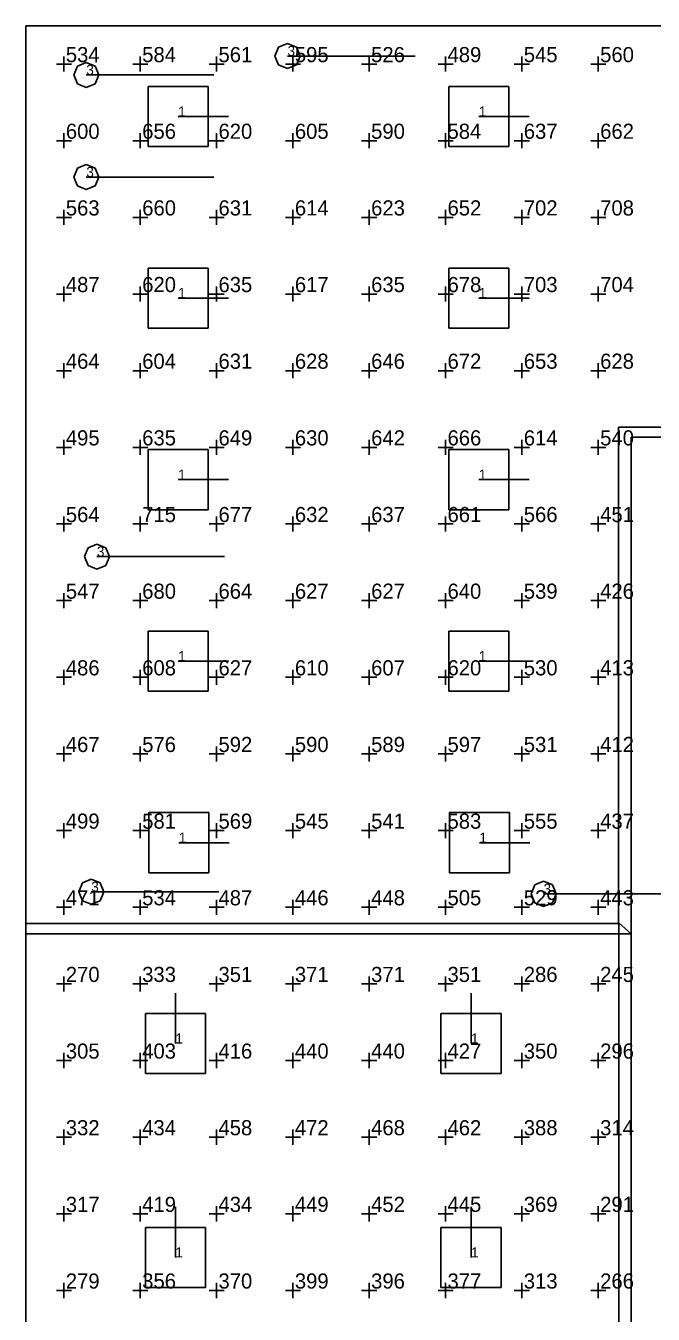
# Model space of a CAD drawing. Extents: x 0 to 48.1, y 0 to 23.7.
# Drawn here: x 0 to 6.22, y 10.02 to 22.8 of the extents above; entities that cross this region are included whole.
import ezdxf

# ---------------------------------------------------------------- set-up
doc = ezdxf.new("R2010")
doc.units = 0
doc.header["$MEASUREMENT"] = 0
for name, color, linetype in [('DLXFURN', 5, 'Continuous'), ('DLXLUM', 1, 'Continuous'), ('DLXLUMEX', 1, 'Continuous'), ('DLXSCENE', 7, 'Continuous'), ('DLXVAL', 3, 'Continuous')]:
    doc.layers.add(name, color=color, linetype=linetype)

# ---------------------------------------------------------------- blocks, each defined once
blk = doc.blocks.new('*U0')
for p, q in [((0.298, 0.298), (-0.298, 0.298)), ((-0.298, 0.298), (-0.298, -0.298)), ((-0.298, 0.298), (-0.298, -0.298)), ((-0.298, -0.298), (-0.298, 0.298)), ((-0.298, 0.298), (-0.298, 0.298)), ((0.298, 0.298), (-0.298, 0.298)), ((-0.298, 0.298), (-0.298, 0.298)), ((-0.298, 0.298), (0.298, 0.298)), ((-0.298, -0.298), (-0.298, 0.298)), ((-0.298, 0.298), (0.298, 0.298)), ((0.298, -0.298), (0.298, 0.298)), ((0.298, 0.298), (0.298, 0.298)), ((0.298, -0.298), (0.298, 0.298)), ((0.298, 0.298), (0.298, 0.298)), ((0.298, 0.298), (0.298, -0.298)), ((0.298, 0.298), (0.298, -0.298)), ((-0.298, -0.298), (0.298, -0.298)), ((-0.298, -0.298), (-0.298, -0.298)), ((-0.298, -0.298), (0.298, -0.298)), ((0.298, -0.298), (-0.298, -0.298)), ((-0.298, -0.298), (-0.298, -0.298)), ((0.298, -0.298), (-0.298, -0.298)), ((0.298, -0.298), (0.298, -0.298)), ((0.298, -0.298), (0.298, -0.298))]:
    blk.add_line(p, q)
at = {"color": 1}
blk.add_line((0, 0), (0.5, 0), dxfattribs=at)
at = {"layer": 'DLXLUMEX', "color": 7}
blk.add_text('1', height=0.1, dxfattribs=at).set_placement((0, 0))
blk = doc.blocks.new('*U111')
for p, q in [((0.298, 0.298), (-0.298, 0.298)), ((-0.298, 0.298), (-0.298, -0.298)), ((-0.298, 0.298), (-0.298, -0.298)), ((-0.298, -0.298), (-0.298, 0.298)), ((-0.298, 0.298), (-0.298, 0.298)), ((0.298, 0.298), (-0.298, 0.298)), ((-0.298, 0.298), (-0.298, 0.298)), ((-0.298, 0.298), (0.298, 0.298)), ((-0.298, -0.298), (-0.298, 0.298)), ((-0.298, 0.298), (0.298, 0.298)), ((0.298, -0.298), (0.298, 0.298)), ((0.298, 0.298), (0.298, 0.298)), ((0.298, -0.298), (0.298, 0.298)), ((0.298, 0.298), (0.298, 0.298)), ((0.298, 0.298), (0.298, -0.298)), ((0.298, 0.298), (0.298, -0.298)), ((-0.298, -0.298), (0.298, -0.298)), ((-0.298, -0.298), (-0.298, -0.298)), ((-0.298, -0.298), (0.298, -0.298)), ((0.298, -0.298), (-0.298, -0.298)), ((-0.298, -0.298), (-0.298, -0.298)), ((0.298, -0.298), (-0.298, -0.298)), ((0.298, -0.298), (0.298, -0.298)), ((0.298, -0.298), (0.298, -0.298))]:
    blk.add_line(p, q)
at = {"color": 1}
blk.add_line((0, 0), (0.5, 0), dxfattribs=at)
at = {"layer": 'DLXLUMEX', "color": 7}
blk.add_text('1', height=0.1, dxfattribs=at).set_placement((0, 0))
blk = doc.blocks.new('*U160')
for p, q in [((0.298, 0.298), (-0.298, 0.298)), ((-0.298, 0.298), (-0.298, -0.298)), ((-0.298, 0.298), (-0.298, -0.298)), ((-0.298, -0.298), (-0.298, 0.298)), ((-0.298, 0.298), (-0.298, 0.298)), ((0.298, 0.298), (-0.298, 0.298)), ((-0.298, 0.298), (-0.298, 0.298)), ((-0.298, 0.298), (0.298, 0.298)), ((-0.298, -0.298), (-0.298, 0.298)), ((-0.298, 0.298), (0.298, 0.298)), ((0.298, -0.298), (0.298, 0.298)), ((0.298, 0.298), (0.298, 0.298)), ((0.298, -0.298), (0.298, 0.298)), ((0.298, 0.298), (0.298, 0.298)), ((0.298, 0.298), (0.298, -0.298)), ((0.298, 0.298), (0.298, -0.298)), ((-0.298, -0.298), (0.298, -0.298)), ((-0.298, -0.298), (-0.298, -0.298)), ((-0.298, -0.298), (0.298, -0.298)), ((0.298, -0.298), (-0.298, -0.298)), ((-0.298, -0.298), (-0.298, -0.298)), ((0.298, -0.298), (-0.298, -0.298)), ((0.298, -0.298), (0.298, -0.298)), ((0.298, -0.298), (0.298, -0.298))]:
    blk.add_line(p, q)
at = {"color": 1}
blk.add_line((0, 0), (0.5, 0), dxfattribs=at)
at = {"layer": 'DLXLUMEX', "color": 7}
blk.add_text('1', height=0.1, dxfattribs=at).set_placement((0, 0))
blk = doc.blocks.new('*U171')
for p, q in [((0.298, 0.298), (-0.298, 0.298)), ((-0.298, 0.298), (-0.298, -0.298)), ((-0.298, 0.298), (-0.298, -0.298)), ((-0.298, -0.298), (-0.298, 0.298)), ((-0.298, 0.298), (-0.298, 0.298)), ((0.298, 0.298), (-0.298, 0.298)), ((-0.298, 0.298), (-0.298, 0.298)), ((-0.298, 0.298), (0.298, 0.298)), ((-0.298, -0.298), (-0.298, 0.298)), ((-0.298, 0.298), (0.298, 0.298)), ((0.298, -0.298), (0.298, 0.298)), ((0.298, 0.298), (0.298, 0.298)), ((0.298, -0.298), (0.298, 0.298)), ((0.298, 0.298), (0.298, 0.298)), ((0.298, 0.298), (0.298, -0.298)), ((0.298, 0.298), (0.298, -0.298)), ((-0.298, -0.298), (0.298, -0.298)), ((-0.298, -0.298), (-0.298, -0.298)), ((-0.298, -0.298), (0.298, -0.298)), ((0.298, -0.298), (-0.298, -0.298)), ((-0.298, -0.298), (-0.298, -0.298)), ((0.298, -0.298), (-0.298, -0.298)), ((0.298, -0.298), (0.298, -0.298)), ((0.298, -0.298), (0.298, -0.298))]:
    blk.add_line(p, q)
at = {"color": 1}
blk.add_line((0, 0), (0.5, 0), dxfattribs=at)
at = {"layer": 'DLXLUMEX', "color": 7}
blk.add_text('1', height=0.1, dxfattribs=at).set_placement((0, 0))
blk = doc.blocks.new('*U182')
for p, q in [((0.298, 0.298), (-0.298, 0.298)), ((-0.298, 0.298), (-0.298, -0.298)), ((-0.298, 0.298), (-0.298, -0.298)), ((-0.298, -0.298), (-0.298, 0.298)), ((-0.298, 0.298), (-0.298, 0.298)), ((0.298, 0.298), (-0.298, 0.298)), ((-0.298, 0.298), (-0.298, 0.298)), ((-0.298, 0.298), (0.298, 0.298)), ((-0.298, -0.298), (-0.298, 0.298)), ((-0.298, 0.298), (0.298, 0.298)), ((0.298, -0.298), (0.298, 0.298)), ((0.298, 0.298), (0.298, 0.298)), ((0.298, -0.298), (0.298, 0.298)), ((0.298, 0.298), (0.298, 0.298)), ((0.298, 0.298), (0.298, -0.298)), ((0.298, 0.298), (0.298, -0.298)), ((-0.298, -0.298), (0.298, -0.298)), ((-0.298, -0.298), (-0.298, -0.298)), ((-0.298, -0.298), (0.298, -0.298)), ((0.298, -0.298), (-0.298, -0.298)), ((-0.298, -0.298), (-0.298, -0.298)), ((0.298, -0.298), (-0.298, -0.298)), ((0.298, -0.298), (0.298, -0.298)), ((0.298, -0.298), (0.298, -0.298))]:
    blk.add_line(p, q)
at = {"color": 1}
blk.add_line((0, 0), (0.5, 0), dxfattribs=at)
at = {"layer": 'DLXLUMEX', "color": 7}
blk.add_text('1', height=0.1, dxfattribs=at).set_placement((0, 0))
blk = doc.blocks.new('*U193')
for p, q in [((0.298, 0.298), (-0.298, 0.298)), ((-0.298, 0.298), (-0.298, -0.298)), ((-0.298, 0.298), (-0.298, -0.298)), ((-0.298, -0.298), (-0.298, 0.298)), ((-0.298, 0.298), (-0.298, 0.298)), ((0.298, 0.298), (-0.298, 0.298)), ((-0.298, 0.298), (-0.298, 0.298)), ((-0.298, 0.298), (0.298, 0.298)), ((-0.298, -0.298), (-0.298, 0.298)), ((-0.298, 0.298), (0.298, 0.298)), ((0.298, -0.298), (0.298, 0.298)), ((0.298, 0.298), (0.298, 0.298)), ((0.298, -0.298), (0.298, 0.298)), ((0.298, 0.298), (0.298, 0.298)), ((0.298, 0.298), (0.298, -0.298)), ((0.298, 0.298), (0.298, -0.298)), ((-0.298, -0.298), (0.298, -0.298)), ((-0.298, -0.298), (-0.298, -0.298)), ((-0.298, -0.298), (0.298, -0.298)), ((0.298, -0.298), (-0.298, -0.298)), ((-0.298, -0.298), (-0.298, -0.298)), ((0.298, -0.298), (-0.298, -0.298)), ((0.298, -0.298), (0.298, -0.298)), ((0.298, -0.298), (0.298, -0.298))]:
    blk.add_line(p, q)
at = {"color": 1}
blk.add_line((0, 0), (0.5, 0), dxfattribs=at)
at = {"layer": 'DLXLUMEX', "color": 7}
blk.add_text('1', height=0.1, dxfattribs=at).set_placement((0, 0))
blk = doc.blocks.new('*U204')
for p, q in [((0.298, 0.298), (-0.298, 0.298)), ((-0.298, 0.298), (-0.298, -0.298)), ((-0.298, 0.298), (-0.298, -0.298)), ((-0.298, -0.298), (-0.298, 0.298)), ((-0.298, 0.298), (-0.298, 0.298)), ((0.298, 0.298), (-0.298, 0.298)), ((-0.298, 0.298), (-0.298, 0.298)), ((-0.298, 0.298), (0.298, 0.298)), ((-0.298, -0.298), (-0.298, 0.298)), ((-0.298, 0.298), (0.298, 0.298)), ((0.298, -0.298), (0.298, 0.298)), ((0.298, 0.298), (0.298, 0.298)), ((0.298, -0.298), (0.298, 0.298)), ((0.298, 0.298), (0.298, 0.298)), ((0.298, 0.298), (0.298, -0.298)), ((0.298, 0.298), (0.298, -0.298)), ((-0.298, -0.298), (0.298, -0.298)), ((-0.298, -0.298), (-0.298, -0.298)), ((-0.298, -0.298), (0.298, -0.298)), ((0.298, -0.298), (-0.298, -0.298)), ((-0.298, -0.298), (-0.298, -0.298)), ((0.298, -0.298), (-0.298, -0.298)), ((0.298, -0.298), (0.298, -0.298)), ((0.298, -0.298), (0.298, -0.298))]:
    blk.add_line(p, q)
at = {"color": 1}
blk.add_line((0, 0), (0.5, 0), dxfattribs=at)
at = {"layer": 'DLXLUMEX', "color": 7}
blk.add_text('1', height=0.1, dxfattribs=at).set_placement((0, 0))
blk = doc.blocks.new('*U215')
for p, q in [((0.298, 0.298), (-0.298, 0.298)), ((-0.298, 0.298), (-0.298, -0.298)), ((-0.298, 0.298), (-0.298, -0.298)), ((-0.298, -0.298), (-0.298, 0.298)), ((-0.298, 0.298), (-0.298, 0.298)), ((0.298, 0.298), (-0.298, 0.298)), ((-0.298, 0.298), (-0.298, 0.298)), ((-0.298, 0.298), (0.298, 0.298)), ((-0.298, -0.298), (-0.298, 0.298)), ((-0.298, 0.298), (0.298, 0.298)), ((0.298, -0.298), (0.298, 0.298)), ((0.298, 0.298), (0.298, 0.298)), ((0.298, -0.298), (0.298, 0.298)), ((0.298, 0.298), (0.298, 0.298)), ((0.298, 0.298), (0.298, -0.298)), ((0.298, 0.298), (0.298, -0.298)), ((-0.298, -0.298), (0.298, -0.298)), ((-0.298, -0.298), (-0.298, -0.298)), ((-0.298, -0.298), (0.298, -0.298)), ((0.298, -0.298), (-0.298, -0.298)), ((-0.298, -0.298), (-0.298, -0.298)), ((0.298, -0.298), (-0.298, -0.298)), ((0.298, -0.298), (0.298, -0.298)), ((0.298, -0.298), (0.298, -0.298))]:
    blk.add_line(p, q)
at = {"color": 1}
blk.add_line((0, 0), (0.5, 0), dxfattribs=at)
at = {"layer": 'DLXLUMEX', "color": 7}
blk.add_text('1', height=0.1, dxfattribs=at).set_placement((0, 0))
blk = doc.blocks.new('*U226')
for p, q in [((0.298, 0.298), (-0.298, 0.298)), ((-0.298, 0.298), (-0.298, -0.298)), ((-0.298, 0.298), (-0.298, -0.298)), ((-0.298, -0.298), (-0.298, 0.298)), ((-0.298, 0.298), (-0.298, 0.298)), ((0.298, 0.298), (-0.298, 0.298)), ((-0.298, 0.298), (-0.298, 0.298)), ((-0.298, 0.298), (0.298, 0.298)), ((-0.298, -0.298), (-0.298, 0.298)), ((-0.298, 0.298), (0.298, 0.298)), ((0.298, -0.298), (0.298, 0.298)), ((0.298, 0.298), (0.298, 0.298)), ((0.298, -0.298), (0.298, 0.298)), ((0.298, 0.298), (0.298, 0.298)), ((0.298, 0.298), (0.298, -0.298)), ((0.298, 0.298), (0.298, -0.298)), ((-0.298, -0.298), (0.298, -0.298)), ((-0.298, -0.298), (-0.298, -0.298)), ((-0.298, -0.298), (0.298, -0.298)), ((0.298, -0.298), (-0.298, -0.298)), ((-0.298, -0.298), (-0.298, -0.298)), ((0.298, -0.298), (-0.298, -0.298)), ((0.298, -0.298), (0.298, -0.298)), ((0.298, -0.298), (0.298, -0.298))]:
    blk.add_line(p, q)
at = {"color": 1}
blk.add_line((0, 0), (0.5, 0), dxfattribs=at)
at = {"layer": 'DLXLUMEX', "color": 7}
blk.add_text('1', height=0.1, dxfattribs=at).set_placement((0, 0))
blk = doc.blocks.new('*U1')
for p, q in [((0.298, 0.298), (-0.298, 0.298)), ((-0.298, 0.298), (-0.298, -0.298)), ((-0.298, 0.298), (-0.298, -0.298)), ((-0.298, -0.298), (-0.298, 0.298)), ((-0.298, 0.298), (-0.298, 0.298)), ((0.298, 0.298), (-0.298, 0.298)), ((-0.298, 0.298), (-0.298, 0.298)), ((-0.298, 0.298), (0.298, 0.298)), ((-0.298, -0.298), (-0.298, 0.298)), ((-0.298, 0.298), (0.298, 0.298)), ((0.298, -0.298), (0.298, 0.298)), ((0.298, 0.298), (0.298, 0.298)), ((0.298, -0.298), (0.298, 0.298)), ((0.298, 0.298), (0.298, 0.298)), ((0.298, 0.298), (0.298, -0.298)), ((0.298, 0.298), (0.298, -0.298)), ((-0.298, -0.298), (0.298, -0.298)), ((-0.298, -0.298), (-0.298, -0.298)), ((-0.298, -0.298), (0.298, -0.298)), ((0.298, -0.298), (-0.298, -0.298)), ((-0.298, -0.298), (-0.298, -0.298)), ((0.298, -0.298), (-0.298, -0.298)), ((0.298, -0.298), (0.298, -0.298)), ((0.298, -0.298), (0.298, -0.298))]:
    blk.add_line(p, q)
at = {"color": 1}
blk.add_line((0, 0), (0.5, 0), dxfattribs=at)
at = {"layer": 'DLXLUMEX', "color": 7}
blk.add_text('1', height=0.1, dxfattribs=at).set_placement((0, 0))
blk = doc.blocks.new('*U78')
for p, q in [((-0.124, 0), (-0.088, 0.088)), ((-0.088, 0.088), (-0.124, 0)), ((-0.088, 0.088), (-0.124, 0)), ((-0.124, 0), (-0.088, 0.088)), ((-0.088, -0.088), (-0.124, 0)), ((-0.124, 0), (-0.088, -0.088)), ((-0.124, 0), (-0.124, 0)), ((-0.124, 0), (-0.088, -0.088)), ((-0.088, -0.088), (-0.124, 0)), ((-0.124, 0), (-0.124, 0)), ((-0.088, 0.088), (0, 0.124)), ((0, 0.124), (-0.088, 0.088)), ((0, 0.124), (-0.088, 0.088)), ((-0.088, 0.088), (0, 0.124)), ((-0.088, 0.088), (-0.088, 0.088)), ((-0.088, 0.088), (-0.088, 0.088)), ((0, 0.124), (0.088, 0.088)), ((0.088, 0.088), (0, 0.124)), ((0, 0.124), (0, 0.124)), ((0.088, 0.088), (0, 0.124)), ((0, 0.124), (0, 0.124)), ((0, 0.124), (0.088, 0.088)), ((0.088, 0.088), (0.124, 0)), ((0.124, 0), (0.088, 0.088)), ((0.088, 0.088), (0.088, 0.088)), ((0.124, 0), (0.088, 0.088)), ((0.088, 0.088), (0.088, 0.088)), ((0.088, 0.088), (0.124, 0)), ((0.124, 0), (0.088, -0.088)), ((0.088, -0.088), (0.124, 0)), ((0.088, -0.088), (0.124, 0)), ((0.124, 0), (0.088, -0.088)), ((0.124, 0), (0.124, 0)), ((0.124, 0), (0.124, 0)), ((0, -0.124), (-0.088, -0.088)), ((-0.088, -0.088), (0, -0.124)), ((-0.088, -0.088), (-0.088, -0.088)), ((-0.088, -0.088), (0, -0.124)), ((0, -0.124), (-0.088, -0.088)), ((-0.088, -0.088), (-0.088, -0.088)), ((0.088, -0.088), (0, -0.124)), ((0, -0.124), (0.088, -0.088)), ((0, -0.124), (0.088, -0.088)), ((0.088, -0.088), (0, -0.124)), ((0, -0.124), (0, -0.124)), ((0, -0.124), (0, -0.124)), ((0.088, -0.088), (0.088, -0.088)), ((0.088, -0.088), (0.088, -0.088))]:
    blk.add_line(p, q)
at = {"color": 1}
blk.add_line((0, 0), (1.265, 0), dxfattribs=at)
at = {"layer": 'DLXLUMEX', "color": 7}
blk.add_text('3', height=0.1, dxfattribs=at).set_placement((0, 0))
blk = doc.blocks.new('*U89')
for p, q in [((-0.124, 0), (-0.088, 0.088)), ((-0.088, 0.088), (-0.124, 0)), ((-0.088, 0.088), (-0.124, 0)), ((-0.124, 0), (-0.088, 0.088)), ((-0.088, -0.088), (-0.124, 0)), ((-0.124, 0), (-0.088, -0.088)), ((-0.124, 0), (-0.124, 0)), ((-0.124, 0), (-0.088, -0.088)), ((-0.088, -0.088), (-0.124, 0)), ((-0.124, 0), (-0.124, 0)), ((-0.088, 0.088), (0, 0.124)), ((0, 0.124), (-0.088, 0.088)), ((0, 0.124), (-0.088, 0.088)), ((-0.088, 0.088), (0, 0.124)), ((-0.088, 0.088), (-0.088, 0.088)), ((-0.088, 0.088), (-0.088, 0.088)), ((0, 0.124), (0.088, 0.088)), ((0.088, 0.088), (0, 0.124)), ((0, 0.124), (0, 0.124)), ((0.088, 0.088), (0, 0.124)), ((0, 0.124), (0, 0.124)), ((0, 0.124), (0.088, 0.088)), ((0.088, 0.088), (0.124, 0)), ((0.124, 0), (0.088, 0.088)), ((0.088, 0.088), (0.088, 0.088)), ((0.124, 0), (0.088, 0.088)), ((0.088, 0.088), (0.088, 0.088)), ((0.088, 0.088), (0.124, 0)), ((0.124, 0), (0.088, -0.088)), ((0.088, -0.088), (0.124, 0)), ((0.088, -0.088), (0.124, 0)), ((0.124, 0), (0.088, -0.088)), ((0.124, 0), (0.124, 0)), ((0.124, 0), (0.124, 0)), ((0, -0.124), (-0.088, -0.088)), ((-0.088, -0.088), (0, -0.124)), ((-0.088, -0.088), (-0.088, -0.088)), ((-0.088, -0.088), (0, -0.124)), ((0, -0.124), (-0.088, -0.088)), ((-0.088, -0.088), (-0.088, -0.088)), ((0.088, -0.088), (0, -0.124)), ((0, -0.124), (0.088, -0.088)), ((0, -0.124), (0.088, -0.088)), ((0.088, -0.088), (0, -0.124)), ((0, -0.124), (0, -0.124)), ((0, -0.124), (0, -0.124)), ((0.088, -0.088), (0.088, -0.088)), ((0.088, -0.088), (0.088, -0.088))]:
    blk.add_line(p, q)
at = {"color": 1}
blk.add_line((0, 0), (1.265, 0), dxfattribs=at)
at = {"layer": 'DLXLUMEX', "color": 7}
blk.add_text('3', height=0.1, dxfattribs=at).set_placement((0, 0))
blk = doc.blocks.new('*U100')
for p, q in [((-0.124, 0), (-0.088, 0.088)), ((-0.088, 0.088), (-0.124, 0)), ((-0.088, 0.088), (-0.124, 0)), ((-0.124, 0), (-0.088, 0.088)), ((-0.088, -0.088), (-0.124, 0)), ((-0.124, 0), (-0.088, -0.088)), ((-0.124, 0), (-0.124, 0)), ((-0.124, 0), (-0.088, -0.088)), ((-0.088, -0.088), (-0.124, 0)), ((-0.124, 0), (-0.124, 0)), ((-0.088, 0.088), (0, 0.124)), ((0, 0.124), (-0.088, 0.088)), ((0, 0.124), (-0.088, 0.088)), ((-0.088, 0.088), (0, 0.124)), ((-0.088, 0.088), (-0.088, 0.088)), ((-0.088, 0.088), (-0.088, 0.088)), ((0, 0.124), (0.088, 0.088)), ((0.088, 0.088), (0, 0.124)), ((0, 0.124), (0, 0.124)), ((0.088, 0.088), (0, 0.124)), ((0, 0.124), (0, 0.124)), ((0, 0.124), (0.088, 0.088)), ((0.088, 0.088), (0.124, 0)), ((0.124, 0), (0.088, 0.088)), ((0.088, 0.088), (0.088, 0.088)), ((0.124, 0), (0.088, 0.088)), ((0.088, 0.088), (0.088, 0.088)), ((0.088, 0.088), (0.124, 0)), ((0.124, 0), (0.088, -0.088)), ((0.088, -0.088), (0.124, 0)), ((0.088, -0.088), (0.124, 0)), ((0.124, 0), (0.088, -0.088)), ((0.124, 0), (0.124, 0)), ((0.124, 0), (0.124, 0)), ((0, -0.124), (-0.088, -0.088)), ((-0.088, -0.088), (0, -0.124)), ((-0.088, -0.088), (-0.088, -0.088)), ((-0.088, -0.088), (0, -0.124)), ((0, -0.124), (-0.088, -0.088)), ((-0.088, -0.088), (-0.088, -0.088)), ((0.088, -0.088), (0, -0.124)), ((0, -0.124), (0.088, -0.088)), ((0, -0.124), (0.088, -0.088)), ((0.088, -0.088), (0, -0.124)), ((0, -0.124), (0, -0.124)), ((0, -0.124), (0, -0.124)), ((0.088, -0.088), (0.088, -0.088)), ((0.088, -0.088), (0.088, -0.088))]:
    blk.add_line(p, q)
at = {"color": 1}
blk.add_line((0, 0), (1.265, 0), dxfattribs=at)
at = {"layer": 'DLXLUMEX', "color": 7}
blk.add_text('3', height=0.1, dxfattribs=at).set_placement((0, 0))
blk = doc.blocks.new('*U112')
for p, q in [((-0.124, 0), (-0.088, 0.088)), ((-0.088, 0.088), (-0.124, 0)), ((-0.088, 0.088), (-0.124, 0)), ((-0.124, 0), (-0.088, 0.088)), ((-0.088, -0.088), (-0.124, 0)), ((-0.124, 0), (-0.088, -0.088)), ((-0.124, 0), (-0.124, 0)), ((-0.124, 0), (-0.088, -0.088)), ((-0.088, -0.088), (-0.124, 0)), ((-0.124, 0), (-0.124, 0)), ((-0.088, 0.088), (0, 0.124)), ((0, 0.124), (-0.088, 0.088)), ((0, 0.124), (-0.088, 0.088)), ((-0.088, 0.088), (0, 0.124)), ((-0.088, 0.088), (-0.088, 0.088)), ((-0.088, 0.088), (-0.088, 0.088)), ((0, 0.124), (0.088, 0.088)), ((0.088, 0.088), (0, 0.124)), ((0, 0.124), (0, 0.124)), ((0.088, 0.088), (0, 0.124)), ((0, 0.124), (0, 0.124)), ((0, 0.124), (0.088, 0.088)), ((0.088, 0.088), (0.124, 0)), ((0.124, 0), (0.088, 0.088)), ((0.088, 0.088), (0.088, 0.088)), ((0.124, 0), (0.088, 0.088)), ((0.088, 0.088), (0.088, 0.088)), ((0.088, 0.088), (0.124, 0)), ((0.124, 0), (0.088, -0.088)), ((0.088, -0.088), (0.124, 0)), ((0.088, -0.088), (0.124, 0)), ((0.124, 0), (0.088, -0.088)), ((0.124, 0), (0.124, 0)), ((0.124, 0), (0.124, 0)), ((0, -0.124), (-0.088, -0.088)), ((-0.088, -0.088), (0, -0.124)), ((-0.088, -0.088), (-0.088, -0.088)), ((-0.088, -0.088), (0, -0.124)), ((0, -0.124), (-0.088, -0.088)), ((-0.088, -0.088), (-0.088, -0.088)), ((0.088, -0.088), (0, -0.124)), ((0, -0.124), (0.088, -0.088)), ((0, -0.124), (0.088, -0.088)), ((0.088, -0.088), (0, -0.124)), ((0, -0.124), (0, -0.124)), ((0, -0.124), (0, -0.124)), ((0.088, -0.088), (0.088, -0.088)), ((0.088, -0.088), (0.088, -0.088))]:
    blk.add_line(p, q)
at = {"color": 1}
blk.add_line((0, 0), (1.265, 0), dxfattribs=at)
at = {"layer": 'DLXLUMEX', "color": 7}
blk.add_text('3', height=0.1, dxfattribs=at).set_placement((0, 0))
blk = doc.blocks.new('*U123')
for p, q in [((-0.124, 0), (-0.088, 0.088)), ((-0.088, 0.088), (-0.124, 0)), ((-0.088, 0.088), (-0.124, 0)), ((-0.124, 0), (-0.088, 0.088)), ((-0.088, -0.088), (-0.124, 0)), ((-0.124, 0), (-0.088, -0.088)), ((-0.124, 0), (-0.124, 0)), ((-0.124, 0), (-0.088, -0.088)), ((-0.088, -0.088), (-0.124, 0)), ((-0.124, 0), (-0.124, 0)), ((-0.088, 0.088), (0, 0.124)), ((0, 0.124), (-0.088, 0.088)), ((0, 0.124), (-0.088, 0.088)), ((-0.088, 0.088), (0, 0.124)), ((-0.088, 0.088), (-0.088, 0.088)), ((-0.088, 0.088), (-0.088, 0.088)), ((0, 0.124), (0.088, 0.088)), ((0.088, 0.088), (0, 0.124)), ((0, 0.124), (0, 0.124)), ((0.088, 0.088), (0, 0.124)), ((0, 0.124), (0, 0.124)), ((0, 0.124), (0.088, 0.088)), ((0.088, 0.088), (0.124, 0)), ((0.124, 0), (0.088, 0.088)), ((0.088, 0.088), (0.088, 0.088)), ((0.124, 0), (0.088, 0.088)), ((0.088, 0.088), (0.088, 0.088)), ((0.088, 0.088), (0.124, 0)), ((0.124, 0), (0.088, -0.088)), ((0.088, -0.088), (0.124, 0)), ((0.088, -0.088), (0.124, 0)), ((0.124, 0), (0.088, -0.088)), ((0.124, 0), (0.124, 0)), ((0.124, 0), (0.124, 0)), ((0, -0.124), (-0.088, -0.088)), ((-0.088, -0.088), (0, -0.124)), ((-0.088, -0.088), (-0.088, -0.088)), ((-0.088, -0.088), (0, -0.124)), ((0, -0.124), (-0.088, -0.088)), ((-0.088, -0.088), (-0.088, -0.088)), ((0.088, -0.088), (0, -0.124)), ((0, -0.124), (0.088, -0.088)), ((0, -0.124), (0.088, -0.088)), ((0.088, -0.088), (0, -0.124)), ((0, -0.124), (0, -0.124)), ((0, -0.124), (0, -0.124)), ((0.088, -0.088), (0.088, -0.088)), ((0.088, -0.088), (0.088, -0.088))]:
    blk.add_line(p, q)
at = {"color": 1}
blk.add_line((0, 0), (1.265, 0), dxfattribs=at)
at = {"layer": 'DLXLUMEX', "color": 7}
blk.add_text('3', height=0.1, dxfattribs=at).set_placement((0, 0))
blk = doc.blocks.new('*U155')
for p, q in [((-0.124, 0), (-0.088, 0.088)), ((-0.088, 0.088), (-0.124, 0)), ((-0.088, 0.088), (-0.124, 0)), ((-0.124, 0), (-0.088, 0.088)), ((-0.088, -0.088), (-0.124, 0)), ((-0.124, 0), (-0.088, -0.088)), ((-0.124, 0), (-0.124, 0)), ((-0.124, 0), (-0.088, -0.088)), ((-0.088, -0.088), (-0.124, 0)), ((-0.124, 0), (-0.124, 0)), ((-0.088, 0.088), (0, 0.124)), ((0, 0.124), (-0.088, 0.088)), ((0, 0.124), (-0.088, 0.088)), ((-0.088, 0.088), (0, 0.124)), ((-0.088, 0.088), (-0.088, 0.088)), ((-0.088, 0.088), (-0.088, 0.088)), ((0, 0.124), (0.088, 0.088)), ((0.088, 0.088), (0, 0.124)), ((0, 0.124), (0, 0.124)), ((0.088, 0.088), (0, 0.124)), ((0, 0.124), (0, 0.124)), ((0, 0.124), (0.088, 0.088)), ((0.088, 0.088), (0.124, 0)), ((0.124, 0), (0.088, 0.088)), ((0.088, 0.088), (0.088, 0.088)), ((0.124, 0), (0.088, 0.088)), ((0.088, 0.088), (0.088, 0.088)), ((0.088, 0.088), (0.124, 0)), ((0.124, 0), (0.088, -0.088)), ((0.088, -0.088), (0.124, 0)), ((0.088, -0.088), (0.124, 0)), ((0.124, 0), (0.088, -0.088)), ((0.124, 0), (0.124, 0)), ((0.124, 0), (0.124, 0)), ((0, -0.124), (-0.088, -0.088)), ((-0.088, -0.088), (0, -0.124)), ((-0.088, -0.088), (-0.088, -0.088)), ((-0.088, -0.088), (0, -0.124)), ((0, -0.124), (-0.088, -0.088)), ((-0.088, -0.088), (-0.088, -0.088)), ((0.088, -0.088), (0, -0.124)), ((0, -0.124), (0.088, -0.088)), ((0, -0.124), (0.088, -0.088)), ((0.088, -0.088), (0, -0.124)), ((0, -0.124), (0, -0.124)), ((0, -0.124), (0, -0.124)), ((0.088, -0.088), (0.088, -0.088)), ((0.088, -0.088), (0.088, -0.088))]:
    blk.add_line(p, q)
at = {"color": 1}
blk.add_line((0, 0), (1.265, 0), dxfattribs=at)
at = {"layer": 'DLXLUMEX', "color": 7}
blk.add_text('3', height=0.1, dxfattribs=at).set_placement((0, 0))
blk = doc.blocks.new('*U3')
at = {"color": 1}
blk.add_line((0, 0), (0, 0.5), dxfattribs=at)
for p, q in [((0.298, 0.298), (-0.298, 0.298)), ((-0.298, 0.298), (-0.298, -0.298)), ((-0.298, 0.298), (-0.298, -0.298)), ((-0.298, -0.298), (-0.298, 0.298)), ((-0.298, 0.298), (-0.298, 0.298)), ((0.298, 0.298), (-0.298, 0.298)), ((-0.298, 0.298), (-0.298, 0.298)), ((-0.298, 0.298), (0.298, 0.298)), ((-0.298, -0.298), (-0.298, 0.298)), ((-0.298, 0.298), (0.298, 0.298)), ((0.298, -0.298), (0.298, 0.298)), ((0.298, 0.298), (0.298, 0.298)), ((0.298, -0.298), (0.298, 0.298)), ((0.298, 0.298), (0.298, 0.298)), ((0.298, 0.298), (0.298, -0.298)), ((0.298, 0.298), (0.298, -0.298)), ((-0.298, -0.298), (0.298, -0.298)), ((-0.298, -0.298), (0.298, -0.298)), ((0.298, -0.298), (-0.298, -0.298)), ((-0.298, -0.298), (-0.298, -0.298)), ((-0.298, -0.298), (-0.298, -0.298)), ((0.298, -0.298), (-0.298, -0.298)), ((0.298, -0.298), (0.298, -0.298)), ((0.298, -0.298), (0.298, -0.298))]:
    blk.add_line(p, q)
at = {"layer": 'DLXLUMEX', "color": 7}
blk.add_text('1', height=0.1, dxfattribs=at).set_placement((0, 0))
blk = doc.blocks.new('*U4')
at = {"color": 1}
blk.add_line((0, 0), (0, 0.5), dxfattribs=at)
for p, q in [((0.298, 0.298), (-0.298, 0.298)), ((-0.298, 0.298), (-0.298, -0.298)), ((-0.298, 0.298), (-0.298, -0.298)), ((-0.298, -0.298), (-0.298, 0.298)), ((-0.298, 0.298), (-0.298, 0.298)), ((0.298, 0.298), (-0.298, 0.298)), ((-0.298, 0.298), (-0.298, 0.298)), ((-0.298, 0.298), (0.298, 0.298)), ((-0.298, -0.298), (-0.298, 0.298)), ((-0.298, 0.298), (0.298, 0.298)), ((0.298, -0.298), (0.298, 0.298)), ((0.298, 0.298), (0.298, 0.298)), ((0.298, -0.298), (0.298, 0.298)), ((0.298, 0.298), (0.298, 0.298)), ((0.298, 0.298), (0.298, -0.298)), ((0.298, 0.298), (0.298, -0.298)), ((-0.298, -0.298), (0.298, -0.298)), ((-0.298, -0.298), (0.298, -0.298)), ((0.298, -0.298), (-0.298, -0.298)), ((-0.298, -0.298), (-0.298, -0.298)), ((-0.298, -0.298), (-0.298, -0.298)), ((0.298, -0.298), (-0.298, -0.298)), ((0.298, -0.298), (0.298, -0.298)), ((0.298, -0.298), (0.298, -0.298))]:
    blk.add_line(p, q)
at = {"layer": 'DLXLUMEX', "color": 7}
blk.add_text('1', height=0.1, dxfattribs=at).set_placement((0, 0))
blk = doc.blocks.new('*U5')
at = {"color": 1}
blk.add_line((0, 0), (0, 0.5), dxfattribs=at)
for p, q in [((0.298, 0.298), (-0.298, 0.298)), ((-0.298, 0.298), (-0.298, -0.298)), ((-0.298, 0.298), (-0.298, -0.298)), ((-0.298, -0.298), (-0.298, 0.298)), ((-0.298, 0.298), (-0.298, 0.298)), ((0.298, 0.298), (-0.298, 0.298)), ((-0.298, 0.298), (-0.298, 0.298)), ((-0.298, 0.298), (0.298, 0.298)), ((-0.298, -0.298), (-0.298, 0.298)), ((-0.298, 0.298), (0.298, 0.298)), ((0.298, -0.298), (0.298, 0.298)), ((0.298, 0.298), (0.298, 0.298)), ((0.298, -0.298), (0.298, 0.298)), ((0.298, 0.298), (0.298, 0.298)), ((0.298, 0.298), (0.298, -0.298)), ((0.298, 0.298), (0.298, -0.298)), ((-0.298, -0.298), (0.298, -0.298)), ((-0.298, -0.298), (0.298, -0.298)), ((0.298, -0.298), (-0.298, -0.298)), ((-0.298, -0.298), (-0.298, -0.298)), ((-0.298, -0.298), (-0.298, -0.298)), ((0.298, -0.298), (-0.298, -0.298)), ((0.298, -0.298), (0.298, -0.298)), ((0.298, -0.298), (0.298, -0.298))]:
    blk.add_line(p, q)
at = {"layer": 'DLXLUMEX', "color": 7}
blk.add_text('1', height=0.1, dxfattribs=at).set_placement((0, 0))
blk = doc.blocks.new('*U6')
at = {"color": 1}
blk.add_line((0, 0), (0, 0.5), dxfattribs=at)
for p, q in [((0.298, 0.298), (-0.298, 0.298)), ((-0.298, 0.298), (-0.298, -0.298)), ((-0.298, 0.298), (-0.298, -0.298)), ((-0.298, -0.298), (-0.298, 0.298)), ((-0.298, 0.298), (-0.298, 0.298)), ((0.298, 0.298), (-0.298, 0.298)), ((-0.298, 0.298), (-0.298, 0.298)), ((-0.298, 0.298), (0.298, 0.298)), ((-0.298, -0.298), (-0.298, 0.298)), ((-0.298, 0.298), (0.298, 0.298)), ((0.298, -0.298), (0.298, 0.298)), ((0.298, 0.298), (0.298, 0.298)), ((0.298, -0.298), (0.298, 0.298)), ((0.298, 0.298), (0.298, 0.298)), ((0.298, 0.298), (0.298, -0.298)), ((0.298, 0.298), (0.298, -0.298)), ((-0.298, -0.298), (0.298, -0.298)), ((-0.298, -0.298), (0.298, -0.298)), ((0.298, -0.298), (-0.298, -0.298)), ((-0.298, -0.298), (-0.298, -0.298)), ((-0.298, -0.298), (-0.298, -0.298)), ((0.298, -0.298), (-0.298, -0.298)), ((0.298, -0.298), (0.298, -0.298)), ((0.298, -0.298), (0.298, -0.298))]:
    blk.add_line(p, q)
at = {"layer": 'DLXLUMEX', "color": 7}
blk.add_text('1', height=0.1, dxfattribs=at).set_placement((0, 0))
blk = doc.blocks.new('*U70')
for p, q in [((0.652, -5.021), (0.652, -0.1)), ((0.652, -0.1), (0.652, -0.1)), ((0.652, -0.1), (0.652, -5.021)), ((6.666, -0.1), (0.652, -0.1)), ((0.652, -0.1), (0.652, -0.1)), ((0.652, -0.1), (6.666, -0.1)), ((0.776, -0.2), (0.776, -0.2)), ((0.776, -0.2), (0.776, -5.126)), ((0.776, -5.126), (0.776, -0.2)), ((6.666, -0.2), (0.776, -0.2)), ((0.776, -0.2), (0.776, -0.2)), ((0.776, -0.2), (6.666, -0.2)), ((-5.224, -5.021), (-5.224, -5.021)), ((-5.224, -5.021), (0.652, -5.021)), ((0.652, -5.021), (-5.224, -5.021)), ((0.652, -5.021), (0.652, -5.021)), ((0.652, -5.021), (0.652, -5.021)), ((-5.224, -5.126), (-5.224, -5.126)), ((-5.224, -5.126), (0.776, -5.126)), ((0.776, -5.126), (-5.224, -5.126)), ((0.776, -5.126), (0.776, -5.126)), ((0.776, -5.126), (0.776, -5.126))]:
    blk.add_line(p, q)
blk = doc.blocks.new('*U93')
for p, q in [((0.2, 5.595), (0.079, 5.705)), ((0.079, 5.705), (0.079, 5.705)), ((0.079, 5.705), (0.2, 5.595)), ((0.079, 5.705), (0.079, -3.6)), ((0.079, -3.6), (0.079, 5.705)), ((0.079, 5.705), (0.079, 5.705)), ((0.2, -3.6), (0.2, 5.595)), ((0.2, 5.595), (0.2, 5.595)), ((0.2, 5.595), (0.2, -3.6)), ((0.2, 5.595), (0.2, 5.595)), ((0.079, -3.6), (0.2, -3.6)), ((0.2, -3.6), (0.079, -3.6)), ((0.079, -3.6), (0.079, -3.6)), ((0.079, -3.6), (0.079, -3.6)), ((0.2, -3.6), (0.2, -3.6)), ((0.2, -3.6), (0.2, -3.6))]:
    blk.add_line(p, q)
blk = doc.blocks.new('*U136')
for p, q in [((0, 22.8), (26.4, 22.8)), ((26.4, 22.8), (0, 22.8)), ((0, 22.8), (0, 22.8)), ((0, 22.8), (0, 22.8)), ((0, 22.8), (0, 0)), ((0, 0), (0, 22.8))]:
    blk.add_line(p, q)
blk = doc.blocks.new('*U137')
for p, q in [((0, 22.8), (26.4, 22.8)), ((0, 0), (0, 22.8))]:
    blk.add_line(p, q)
blk = doc.blocks.new('*U138')
for p, q in [((26.4, 22.8), (0, 22.8)), ((0, 22.8), (0, 0))]:
    blk.add_line(p, q)
blk = doc.blocks.new('*U149')
for p, q in [((1.401, 22.8), (4.401, 22.8)), ((4.401, 22.8), (1.401, 22.8)), ((1.401, 22.8), (1.401, 22.8)), ((4.401, 22.8), (4.401, 22.8)), ((0, 20.2), (0, 22.4)), ((0, 22.4), (0, 22.4)), ((0, 22.4), (0, 20.2)), ((0, 20.2), (0, 20.2)), ((0, 16.6), (0, 18.8)), ((0, 18.8), (0, 18.8)), ((0, 18.8), (0, 16.6)), ((0, 16.6), (0, 16.6)), ((0, 10.3), (0, 12.5)), ((0, 12.5), (0, 12.5)), ((0, 12.5), (0, 10.3)), ((0, 10.3), (0, 10.3))]:
    blk.add_line(p, q)
blk = doc.blocks.new('*U152')
for p, q in [((0.378, 22.345, 0.7), (0.378, 22.495, 0.7)), ((1.135, 22.345, 0.7), (1.135, 22.495, 0.7)), ((1.891, 22.345, 0.7), (1.891, 22.495, 0.7)), ((2.648, 22.345, 0.7), (2.648, 22.495, 0.7)), ((3.404, 22.345, 0.7), (3.404, 22.495, 0.7)), ((4.161, 22.345, 0.7), (4.161, 22.495, 0.7)), ((4.917, 22.345, 0.7), (4.917, 22.495, 0.7)), ((5.674, 22.345, 0.7), (5.674, 22.495, 0.7)), ((0.303, 22.42, 0.7), (0.453, 22.42, 0.7)), ((1.06, 22.42, 0.7), (1.21, 22.42, 0.7)), ((1.816, 22.42, 0.7), (1.966, 22.42, 0.7)), ((2.573, 22.42, 0.7), (2.723, 22.42, 0.7)), ((3.329, 22.42, 0.7), (3.479, 22.42, 0.7)), ((4.086, 22.42, 0.7), (4.236, 22.42, 0.7)), ((4.842, 22.42, 0.7), (4.992, 22.42, 0.7)), ((5.599, 22.42, 0.7), (5.749, 22.42, 0.7)), ((0.378, 21.585, 0.7), (0.378, 21.735, 0.7)), ((1.135, 21.585, 0.7), (1.135, 21.735, 0.7)), ((1.891, 21.585, 0.7), (1.891, 21.735, 0.7)), ((2.648, 21.585, 0.7), (2.648, 21.735, 0.7)), ((3.404, 21.585, 0.7), (3.404, 21.735, 0.7)), ((4.161, 21.585, 0.7), (4.161, 21.735, 0.7)), ((4.917, 21.585, 0.7), (4.917, 21.735, 0.7)), ((5.674, 21.585, 0.7), (5.674, 21.735, 0.7)), ((0.303, 21.66, 0.7), (0.453, 21.66, 0.7)), ((1.06, 21.66, 0.7), (1.21, 21.66, 0.7)), ((1.816, 21.66, 0.7), (1.966, 21.66, 0.7)), ((2.573, 21.66, 0.7), (2.723, 21.66, 0.7)), ((3.329, 21.66, 0.7), (3.479, 21.66, 0.7)), ((4.086, 21.66, 0.7), (4.236, 21.66, 0.7)), ((4.842, 21.66, 0.7), (4.992, 21.66, 0.7)), ((5.599, 21.66, 0.7), (5.749, 21.66, 0.7)), ((0.378, 20.825, 0.7), (0.378, 20.975, 0.7)), ((1.135, 20.825, 0.7), (1.135, 20.975, 0.7)), ((1.891, 20.825, 0.7), (1.891, 20.975, 0.7)), ((2.648, 20.825, 0.7), (2.648, 20.975, 0.7)), ((3.404, 20.825, 0.7), (3.404, 20.975, 0.7)), ((4.161, 20.825, 0.7), (4.161, 20.975, 0.7)), ((4.917, 20.825, 0.7), (4.917, 20.975, 0.7)), ((5.674, 20.825, 0.7), (5.674, 20.975, 0.7)), ((0.303, 20.9, 0.7), (0.453, 20.9, 0.7)), ((1.06, 20.9, 0.7), (1.21, 20.9, 0.7)), ((1.816, 20.9, 0.7), (1.966, 20.9, 0.7)), ((2.573, 20.9, 0.7), (2.723, 20.9, 0.7)), ((3.329, 20.9, 0.7), (3.479, 20.9, 0.7)), ((4.086, 20.9, 0.7), (4.236, 20.9, 0.7)), ((4.842, 20.9, 0.7), (4.992, 20.9, 0.7)), ((5.599, 20.9, 0.7), (5.749, 20.9, 0.7)), ((0.378, 20.065, 0.7), (0.378, 20.215, 0.7)), ((1.135, 20.065, 0.7), (1.135, 20.215, 0.7)), ((1.891, 20.065, 0.7), (1.891, 20.215, 0.7)), ((2.648, 20.065, 0.7), (2.648, 20.215, 0.7)), ((3.404, 20.065, 0.7), (3.404, 20.215, 0.7)), ((4.161, 20.065, 0.7), (4.161, 20.215, 0.7)), ((4.917, 20.065, 0.7), (4.917, 20.215, 0.7)), ((5.674, 20.065, 0.7), (5.674, 20.215, 0.7)), ((0.303, 20.14, 0.7), (0.453, 20.14, 0.7)), ((1.06, 20.14, 0.7), (1.21, 20.14, 0.7)), ((1.816, 20.14, 0.7), (1.966, 20.14, 0.7)), ((2.573, 20.14, 0.7), (2.723, 20.14, 0.7)), ((3.329, 20.14, 0.7), (3.479, 20.14, 0.7)), ((4.086, 20.14, 0.7), (4.236, 20.14, 0.7)), ((4.842, 20.14, 0.7), (4.992, 20.14, 0.7)), ((5.599, 20.14, 0.7), (5.749, 20.14, 0.7)), ((0.378, 19.305, 0.7), (0.378, 19.455, 0.7)), ((1.135, 19.305, 0.7), (1.135, 19.455, 0.7)), ((1.891, 19.305, 0.7), (1.891, 19.455, 0.7)), ((2.648, 19.305, 0.7), (2.648, 19.455, 0.7)), ((3.404, 19.305, 0.7), (3.404, 19.455, 0.7)), ((4.161, 19.305, 0.7), (4.161, 19.455, 0.7)), ((4.917, 19.305, 0.7), (4.917, 19.455, 0.7)), ((5.674, 19.305, 0.7), (5.674, 19.455, 0.7)), ((0.303, 19.38, 0.7), (0.453, 19.38, 0.7)), ((1.06, 19.38, 0.7), (1.21, 19.38, 0.7)), ((1.816, 19.38, 0.7), (1.966, 19.38, 0.7)), ((2.573, 19.38, 0.7), (2.723, 19.38, 0.7)), ((3.329, 19.38, 0.7), (3.479, 19.38, 0.7)), ((4.086, 19.38, 0.7), (4.236, 19.38, 0.7)), ((4.842, 19.38, 0.7), (4.992, 19.38, 0.7)), ((5.599, 19.38, 0.7), (5.749, 19.38, 0.7)), ((0.378, 18.545, 0.7), (0.378, 18.695, 0.7)), ((1.135, 18.545, 0.7), (1.135, 18.695, 0.7)), ((1.891, 18.545, 0.7), (1.891, 18.695, 0.7)), ((2.648, 18.545, 0.7), (2.648, 18.695, 0.7)), ((3.404, 18.545, 0.7), (3.404, 18.695, 0.7)), ((4.161, 18.545, 0.7), (4.161, 18.695, 0.7)), ((4.917, 18.545, 0.7), (4.917, 18.695, 0.7)), ((5.674, 18.545, 0.7), (5.674, 18.695, 0.7)), ((0.303, 18.62, 0.7), (0.453, 18.62, 0.7)), ((1.06, 18.62, 0.7), (1.21, 18.62, 0.7)), ((1.816, 18.62, 0.7), (1.966, 18.62, 0.7)), ((2.573, 18.62, 0.7), (2.723, 18.62, 0.7)), ((3.329, 18.62, 0.7), (3.479, 18.62, 0.7)), ((4.086, 18.62, 0.7), (4.236, 18.62, 0.7)), ((4.842, 18.62, 0.7), (4.992, 18.62, 0.7)), ((5.599, 18.62, 0.7), (5.749, 18.62, 0.7)), ((0.378, 17.785, 0.7), (0.378, 17.935, 0.7)), ((1.135, 17.785, 0.7), (1.135, 17.935, 0.7)), ((1.891, 17.785, 0.7), (1.891, 17.935, 0.7)), ((2.648, 17.785, 0.7), (2.648, 17.935, 0.7)), ((3.404, 17.785, 0.7), (3.404, 17.935, 0.7)), ((4.161, 17.785, 0.7), (4.161, 17.935, 0.7)), ((4.917, 17.785, 0.7), (4.917, 17.935, 0.7)), ((5.674, 17.785, 0.7), (5.674, 17.935, 0.7)), ((0.303, 17.86, 0.7), (0.453, 17.86, 0.7)), ((1.06, 17.86, 0.7), (1.21, 17.86, 0.7)), ((1.816, 17.86, 0.7), (1.966, 17.86, 0.7)), ((2.573, 17.86, 0.7), (2.723, 17.86, 0.7)), ((3.329, 17.86, 0.7), (3.479, 17.86, 0.7)), ((4.086, 17.86, 0.7), (4.236, 17.86, 0.7)), ((4.842, 17.86, 0.7), (4.992, 17.86, 0.7)), ((5.599, 17.86, 0.7), (5.749, 17.86, 0.7)), ((0.378, 17.025, 0.7), (0.378, 17.175, 0.7)), ((1.135, 17.025, 0.7), (1.135, 17.175, 0.7)), ((1.891, 17.025, 0.7), (1.891, 17.175, 0.7)), ((2.648, 17.025, 0.7), (2.648, 17.175, 0.7)), ((3.404, 17.025, 0.7), (3.404, 17.175, 0.7)), ((4.161, 17.025, 0.7), (4.161, 17.175, 0.7)), ((4.917, 17.025, 0.7), (4.917, 17.175, 0.7)), ((5.674, 17.025, 0.7), (5.674, 17.175, 0.7)), ((0.303, 17.1, 0.7), (0.453, 17.1, 0.7)), ((1.06, 17.1, 0.7), (1.21, 17.1, 0.7)), ((1.816, 17.1, 0.7), (1.966, 17.1, 0.7)), ((2.573, 17.1, 0.7), (2.723, 17.1, 0.7)), ((3.329, 17.1, 0.7), (3.479, 17.1, 0.7)), ((4.086, 17.1, 0.7), (4.236, 17.1, 0.7)), ((4.842, 17.1, 0.7), (4.992, 17.1, 0.7)), ((5.599, 17.1, 0.7), (5.749, 17.1, 0.7)), ((0.378, 16.265, 0.7), (0.378, 16.415, 0.7)), ((1.135, 16.265, 0.7), (1.135, 16.415, 0.7)), ((1.891, 16.265, 0.7), (1.891, 16.415, 0.7)), ((2.648, 16.265, 0.7), (2.648, 16.415, 0.7)), ((3.404, 16.265, 0.7), (3.404, 16.415, 0.7)), ((4.161, 16.265, 0.7), (4.161, 16.415, 0.7)), ((4.917, 16.265, 0.7), (4.917, 16.415, 0.7)), ((5.674, 16.265, 0.7), (5.674, 16.415, 0.7)), ((0.303, 16.34, 0.7), (0.453, 16.34, 0.7)), ((1.06, 16.34, 0.7), (1.21, 16.34, 0.7)), ((1.816, 16.34, 0.7), (1.966, 16.34, 0.7)), ((2.573, 16.34, 0.7), (2.723, 16.34, 0.7)), ((3.329, 16.34, 0.7), (3.479, 16.34, 0.7)), ((4.086, 16.34, 0.7), (4.236, 16.34, 0.7)), ((4.842, 16.34, 0.7), (4.992, 16.34, 0.7)), ((5.599, 16.34, 0.7), (5.749, 16.34, 0.7)), ((0.378, 15.505, 0.7), (0.378, 15.655, 0.7)), ((1.135, 15.505, 0.7), (1.135, 15.655, 0.7)), ((1.891, 15.505, 0.7), (1.891, 15.655, 0.7)), ((2.648, 15.505, 0.7), (2.648, 15.655, 0.7)), ((3.404, 15.505, 0.7), (3.404, 15.655, 0.7)), ((4.161, 15.505, 0.7), (4.161, 15.655, 0.7)), ((4.917, 15.505, 0.7), (4.917, 15.655, 0.7)), ((5.674, 15.505, 0.7), (5.674, 15.655, 0.7)), ((0.303, 15.58, 0.7), (0.453, 15.58, 0.7)), ((1.06, 15.58, 0.7), (1.21, 15.58, 0.7)), ((1.816, 15.58, 0.7), (1.966, 15.58, 0.7)), ((2.573, 15.58, 0.7), (2.723, 15.58, 0.7)), ((3.329, 15.58, 0.7), (3.479, 15.58, 0.7)), ((4.086, 15.58, 0.7), (4.236, 15.58, 0.7)), ((4.842, 15.58, 0.7), (4.992, 15.58, 0.7)), ((5.599, 15.58, 0.7), (5.749, 15.58, 0.7)), ((0.303, 14.82, 0.7), (0.453, 14.82, 0.7)), ((0.378, 14.745, 0.7), (0.378, 14.895, 0.7)), ((1.06, 14.82, 0.7), (1.21, 14.82, 0.7)), ((1.135, 14.745, 0.7), (1.135, 14.895, 0.7)), ((1.816, 14.82, 0.7), (1.966, 14.82, 0.7)), ((1.891, 14.745, 0.7), (1.891, 14.895, 0.7)), ((2.573, 14.82, 0.7), (2.723, 14.82, 0.7)), ((2.648, 14.745, 0.7), (2.648, 14.895, 0.7)), ((3.329, 14.82, 0.7), (3.479, 14.82, 0.7)), ((3.404, 14.745, 0.7), (3.404, 14.895, 0.7)), ((4.086, 14.82, 0.7), (4.236, 14.82, 0.7)), ((4.161, 14.745, 0.7), (4.161, 14.895, 0.7)), ((4.842, 14.82, 0.7), (4.992, 14.82, 0.7)), ((4.917, 14.745, 0.7), (4.917, 14.895, 0.7)), ((5.599, 14.82, 0.7), (5.749, 14.82, 0.7)), ((5.674, 14.745, 0.7), (5.674, 14.895, 0.7)), ((0.303, 14.06, 0.7), (0.453, 14.06, 0.7)), ((0.378, 13.985, 0.7), (0.378, 14.135, 0.7)), ((1.06, 14.06, 0.7), (1.21, 14.06, 0.7)), ((1.135, 13.985, 0.7), (1.135, 14.135, 0.7)), ((1.816, 14.06, 0.7), (1.966, 14.06, 0.7)), ((1.891, 13.985, 0.7), (1.891, 14.135, 0.7)), ((2.573, 14.06, 0.7), (2.723, 14.06, 0.7)), ((2.648, 13.985, 0.7), (2.648, 14.135, 0.7)), ((3.329, 14.06, 0.7), (3.479, 14.06, 0.7)), ((3.404, 13.985, 0.7), (3.404, 14.135, 0.7)), ((4.086, 14.06, 0.7), (4.236, 14.06, 0.7)), ((4.161, 13.985, 0.7), (4.161, 14.135, 0.7)), ((4.842, 14.06, 0.7), (4.992, 14.06, 0.7)), ((4.917, 13.985, 0.7), (4.917, 14.135, 0.7)), ((5.599, 14.06, 0.7), (5.749, 14.06, 0.7)), ((5.674, 13.985, 0.7), (5.674, 14.135, 0.7)), ((0.303, 13.3, 0.7), (0.453, 13.3, 0.7)), ((0.378, 13.225, 0.7), (0.378, 13.375, 0.7)), ((1.06, 13.3, 0.7), (1.21, 13.3, 0.7)), ((1.135, 13.225, 0.7), (1.135, 13.375, 0.7)), ((1.816, 13.3, 0.7), (1.966, 13.3, 0.7)), ((1.891, 13.225, 0.7), (1.891, 13.375, 0.7)), ((2.573, 13.3, 0.7), (2.723, 13.3, 0.7)), ((2.648, 13.225, 0.7), (2.648, 13.375, 0.7)), ((3.329, 13.3, 0.7), (3.479, 13.3, 0.7)), ((3.404, 13.225, 0.7), (3.404, 13.375, 0.7)), ((4.086, 13.3, 0.7), (4.236, 13.3, 0.7)), ((4.161, 13.225, 0.7), (4.161, 13.375, 0.7)), ((4.842, 13.3, 0.7), (4.992, 13.3, 0.7)), ((4.917, 13.225, 0.7), (4.917, 13.375, 0.7)), ((5.599, 13.3, 0.7), (5.749, 13.3, 0.7)), ((5.674, 13.225, 0.7), (5.674, 13.375, 0.7)), ((0.303, 12.54, 0.7), (0.453, 12.54, 0.7)), ((0.378, 12.465, 0.7), (0.378, 12.615, 0.7)), ((1.06, 12.54, 0.7), (1.21, 12.54, 0.7)), ((1.135, 12.465, 0.7), (1.135, 12.615, 0.7)), ((1.816, 12.54, 0.7), (1.966, 12.54, 0.7)), ((1.891, 12.465, 0.7), (1.891, 12.615, 0.7)), ((2.573, 12.54, 0.7), (2.723, 12.54, 0.7)), ((2.648, 12.465, 0.7), (2.648, 12.615, 0.7)), ((3.329, 12.54, 0.7), (3.479, 12.54, 0.7)), ((3.404, 12.465, 0.7), (3.404, 12.615, 0.7)), ((4.086, 12.54, 0.7), (4.236, 12.54, 0.7)), ((4.161, 12.465, 0.7), (4.161, 12.615, 0.7)), ((4.842, 12.54, 0.7), (4.992, 12.54, 0.7)), ((4.917, 12.465, 0.7), (4.917, 12.615, 0.7)), ((5.599, 12.54, 0.7), (5.749, 12.54, 0.7)), ((5.674, 12.465, 0.7), (5.674, 12.615, 0.7)), ((0.303, 11.78, 0.7), (0.453, 11.78, 0.7)), ((0.378, 11.705, 0.7), (0.378, 11.855, 0.7)), ((1.06, 11.78, 0.7), (1.21, 11.78, 0.7)), ((1.135, 11.705, 0.7), (1.135, 11.855, 0.7)), ((1.816, 11.78, 0.7), (1.966, 11.78, 0.7)), ((1.891, 11.705, 0.7), (1.891, 11.855, 0.7)), ((2.573, 11.78, 0.7), (2.723, 11.78, 0.7)), ((2.648, 11.705, 0.7), (2.648, 11.855, 0.7)), ((3.329, 11.78, 0.7), (3.479, 11.78, 0.7)), ((3.404, 11.705, 0.7), (3.404, 11.855, 0.7)), ((4.086, 11.78, 0.7), (4.236, 11.78, 0.7)), ((4.161, 11.705, 0.7), (4.161, 11.855, 0.7)), ((4.842, 11.78, 0.7), (4.992, 11.78, 0.7)), ((4.917, 11.705, 0.7), (4.917, 11.855, 0.7)), ((5.599, 11.78, 0.7), (5.749, 11.78, 0.7)), ((5.674, 11.705, 0.7), (5.674, 11.855, 0.7)), ((0.303, 11.02, 0.7), (0.453, 11.02, 0.7)), ((0.378, 10.945, 0.7), (0.378, 11.095, 0.7)), ((1.06, 11.02, 0.7), (1.21, 11.02, 0.7)), ((1.135, 10.945, 0.7), (1.135, 11.095, 0.7)), ((1.816, 11.02, 0.7), (1.966, 11.02, 0.7)), ((1.891, 10.945, 0.7), (1.891, 11.095, 0.7)), ((2.573, 11.02, 0.7), (2.723, 11.02, 0.7)), ((2.648, 10.945, 0.7), (2.648, 11.095, 0.7)), ((3.329, 11.02, 0.7), (3.479, 11.02, 0.7)), ((3.404, 10.945, 0.7), (3.404, 11.095, 0.7)), ((4.086, 11.02, 0.7), (4.236, 11.02, 0.7)), ((4.161, 10.945, 0.7), (4.161, 11.095, 0.7)), ((4.842, 11.02, 0.7), (4.992, 11.02, 0.7)), ((4.917, 10.945, 0.7), (4.917, 11.095, 0.7)), ((5.599, 11.02, 0.7), (5.749, 11.02, 0.7)), ((5.674, 10.945, 0.7), (5.674, 11.095, 0.7)), ((0.303, 10.26, 0.7), (0.453, 10.26, 0.7)), ((0.378, 10.185, 0.7), (0.378, 10.335, 0.7)), ((1.06, 10.26, 0.7), (1.21, 10.26, 0.7)), ((1.135, 10.185, 0.7), (1.135, 10.335, 0.7)), ((1.816, 10.26, 0.7), (1.966, 10.26, 0.7)), ((1.891, 10.185, 0.7), (1.891, 10.335, 0.7)), ((2.573, 10.26, 0.7), (2.723, 10.26, 0.7)), ((2.648, 10.185, 0.7), (2.648, 10.335, 0.7)), ((3.329, 10.26, 0.7), (3.479, 10.26, 0.7)), ((3.404, 10.185, 0.7), (3.404, 10.335, 0.7)), ((4.086, 10.26, 0.7), (4.236, 10.26, 0.7)), ((4.161, 10.185, 0.7), (4.161, 10.335, 0.7)), ((4.842, 10.26, 0.7), (4.992, 10.26, 0.7)), ((4.917, 10.185, 0.7), (4.917, 10.335, 0.7)), ((5.599, 10.26, 0.7), (5.749, 10.26, 0.7)), ((5.674, 10.185, 0.7), (5.674, 10.335, 0.7))]:
    blk.add_line(p, q)
at = {"layer": 'DLXVAL'}
for s, p in [('534', (0.397, 22.439, 0.7)), ('584', (1.154, 22.439, 0.7)), ('561', (1.91, 22.439, 0.7)), ('595', (2.667, 22.439, 0.7)), ('526', (3.423, 22.439, 0.7)), ('489', (4.18, 22.439, 0.7)), ('545', (4.936, 22.439, 0.7)), ('560', (5.693, 22.439, 0.7)), ('600', (0.397, 21.679, 0.7)), ('656', (1.154, 21.679, 0.7)), ('620', (1.91, 21.679, 0.7)), ('605', (2.667, 21.679, 0.7)), ('590', (3.423, 21.679, 0.7)), ('584', (4.18, 21.679, 0.7)), ('637', (4.936, 21.679, 0.7)), ('662', (5.693, 21.679, 0.7)), ('563', (0.397, 20.919, 0.7)), ('660', (1.154, 20.919, 0.7)), ('631', (1.91, 20.919, 0.7)), ('614', (2.667, 20.919, 0.7)), ('623', (3.423, 20.919, 0.7)), ('652', (4.18, 20.919, 0.7)), ('702', (4.936, 20.919, 0.7)), ('708', (5.693, 20.919, 0.7)), ('487', (0.397, 20.159, 0.7)), ('620', (1.154, 20.159, 0.7)), ('635', (1.91, 20.159, 0.7)), ('617', (2.667, 20.159, 0.7)), ('635', (3.423, 20.159, 0.7)), ('678', (4.18, 20.159, 0.7)), ('703', (4.936, 20.159, 0.7)), ('704', (5.693, 20.159, 0.7)), ('464', (0.397, 19.399, 0.7)), ('604', (1.154, 19.399, 0.7)), ('631', (1.91, 19.399, 0.7)), ('628', (2.667, 19.399, 0.7)), ('646', (3.423, 19.399, 0.7)), ('672', (4.18, 19.399, 0.7)), ('653', (4.936, 19.399, 0.7)), ('628', (5.693, 19.399, 0.7)), ('495', (0.397, 18.639, 0.7)), ('635', (1.154, 18.639, 0.7)), ('649', (1.91, 18.639, 0.7)), ('630', (2.667, 18.639, 0.7)), ('642', (3.423, 18.639, 0.7)), ('666', (4.18, 18.639, 0.7)), ('614', (4.936, 18.639, 0.7)), ('540', (5.693, 18.639, 0.7)), ('564', (0.397, 17.879, 0.7)), ('715', (1.154, 17.879, 0.7)), ('677', (1.91, 17.879, 0.7)), ('632', (2.667, 17.879, 0.7)), ('637', (3.423, 17.879, 0.7)), ('661', (4.18, 17.879, 0.7)), ('566', (4.936, 17.879, 0.7)), ('451', (5.693, 17.879, 0.7)), ('547', (0.397, 17.119, 0.7)), ('680', (1.154, 17.119, 0.7)), ('664', (1.91, 17.119, 0.7)), ('627', (2.667, 17.119, 0.7)), ('627', (3.423, 17.119, 0.7)), ('640', (4.18, 17.119, 0.7)), ('539', (4.936, 17.119, 0.7)), ('426', (5.693, 17.119, 0.7)), ('486', (0.397, 16.359, 0.7)), ('608', (1.154, 16.359, 0.7)), ('627', (1.91, 16.359, 0.7)), ('610', (2.667, 16.359, 0.7)), ('607', (3.423, 16.359, 0.7)), ('620', (4.18, 16.359, 0.7)), ('530', (4.936, 16.359, 0.7)), ('413', (5.693, 16.359, 0.7)), ('467', (0.397, 15.599, 0.7)), ('576', (1.154, 15.599, 0.7)), ('592', (1.91, 15.599, 0.7)), ('590', (2.667, 15.599, 0.7)), ('589', (3.423, 15.599, 0.7)), ('597', (4.18, 15.599, 0.7)), ('531', (4.936, 15.599, 0.7)), ('412', (5.693, 15.599, 0.7)), ('499', (0.397, 14.839, 0.7)), ('581', (1.154, 14.839, 0.7)), ('569', (1.91, 14.839, 0.7)), ('545', (2.667, 14.839, 0.7)), ('541', (3.423, 14.839, 0.7)), ('583', (4.18, 14.839, 0.7)), ('555', (4.936, 14.839, 0.7)), ('437', (5.693, 14.839, 0.7)), ('471', (0.397, 14.079, 0.7)), ('534', (1.154, 14.079, 0.7)), ('487', (1.91, 14.079, 0.7)), ('446', (2.667, 14.079, 0.7)), ('448', (3.423, 14.079, 0.7)), ('505', (4.18, 14.079, 0.7)), ('529', (4.936, 14.079, 0.7)), ('443', (5.693, 14.079, 0.7)), ('270', (0.397, 13.319, 0.7)), ('333', (1.154, 13.319, 0.7)), ('351', (1.91, 13.319, 0.7)), ('371', (2.667, 13.319, 0.7)), ('371', (3.423, 13.319, 0.7)), ('351', (4.18, 13.319, 0.7)), ('286', (4.936, 13.319, 0.7)), ('245', (5.693, 13.319, 0.7)), ('305', (0.397, 12.559, 0.7)), ('403', (1.154, 12.559, 0.7)), ('416', (1.91, 12.559, 0.7)), ('440', (2.667, 12.559, 0.7)), ('440', (3.423, 12.559, 0.7)), ('427', (4.18, 12.559, 0.7)), ('350', (4.936, 12.559, 0.7)), ('296', (5.693, 12.559, 0.7)), ('332', (0.397, 11.799, 0.7)), ('434', (1.154, 11.799, 0.7)), ('458', (1.91, 11.799, 0.7)), ('472', (2.667, 11.799, 0.7)), ('468', (3.423, 11.799, 0.7)), ('462', (4.18, 11.799, 0.7)), ('388', (4.936, 11.799, 0.7)), ('314', (5.693, 11.799, 0.7)), ('317', (0.397, 11.039, 0.7)), ('419', (1.154, 11.039, 0.7)), ('434', (1.91, 11.039, 0.7)), ('449', (2.667, 11.039, 0.7)), ('452', (3.423, 11.039, 0.7)), ('445', (4.18, 11.039, 0.7)), ('369', (4.936, 11.039, 0.7)), ('291', (5.693, 11.039, 0.7)), ('279', (0.397, 10.279, 0.7)), ('356', (1.154, 10.279, 0.7)), ('370', (1.91, 10.279, 0.7)), ('399', (2.667, 10.279, 0.7)), ('396', (3.423, 10.279, 0.7)), ('377', (4.18, 10.279, 0.7)), ('313', (4.936, 10.279, 0.7)), ('266', (5.693, 10.279, 0.7))]:
    blk.add_text(s, height=0.15, dxfattribs=at).set_placement(p)

msp = doc.modelspace()

# ---------------------------------------------------------------- block references
at = {"layer": 'DLXFURN'}
for name, p in [('*U70', (5.224, 18.921)), ('*U93', (5.8, 8.2))]:
    msp.add_blockref(name, p, dxfattribs=at)
at = {"layer": 'DLXLUM'}
for name, p in [('*U112', (2.594, 22.5)), ('*U100', (0.6, 22.313)), ('*U226', (1.51, 21.9)), ('*U1', (4.49, 21.9)), ('*U123', (0.6, 21.3)), ('*U204', (1.51, 20.1)), ('*U215', (4.49, 20.1)), ('*U182', (1.51, 18.3)), ('*U193', (4.49, 18.3)), ('*U155', (0.705, 17.537)), ('*U160', (1.51, 16.5)), ('*U171', (4.49, 16.5)), ('*U0', (1.517, 14.7)), ('*U111', (4.496, 14.7)), ('*U89', (0.649, 14.213)), ('*U78', (5.132, 14.193)), ('*U4', (1.483, 12.709)), ('*U6', (4.413, 12.709)), ('*U3', (1.483, 10.588)), ('*U5', (4.413, 10.588))]:
    msp.add_blockref(name, p, dxfattribs=at)
at = {"layer": 'DLXSCENE'}
for name in ['*U136', '*U137', '*U138', '*U149']:
    msp.add_blockref(name, (0, 0), dxfattribs=at)
at = {"layer": 'DLXVAL'}
msp.add_blockref('*U152', (0, 0), dxfattribs=at)

doc.saveas('drawing.dxf')
